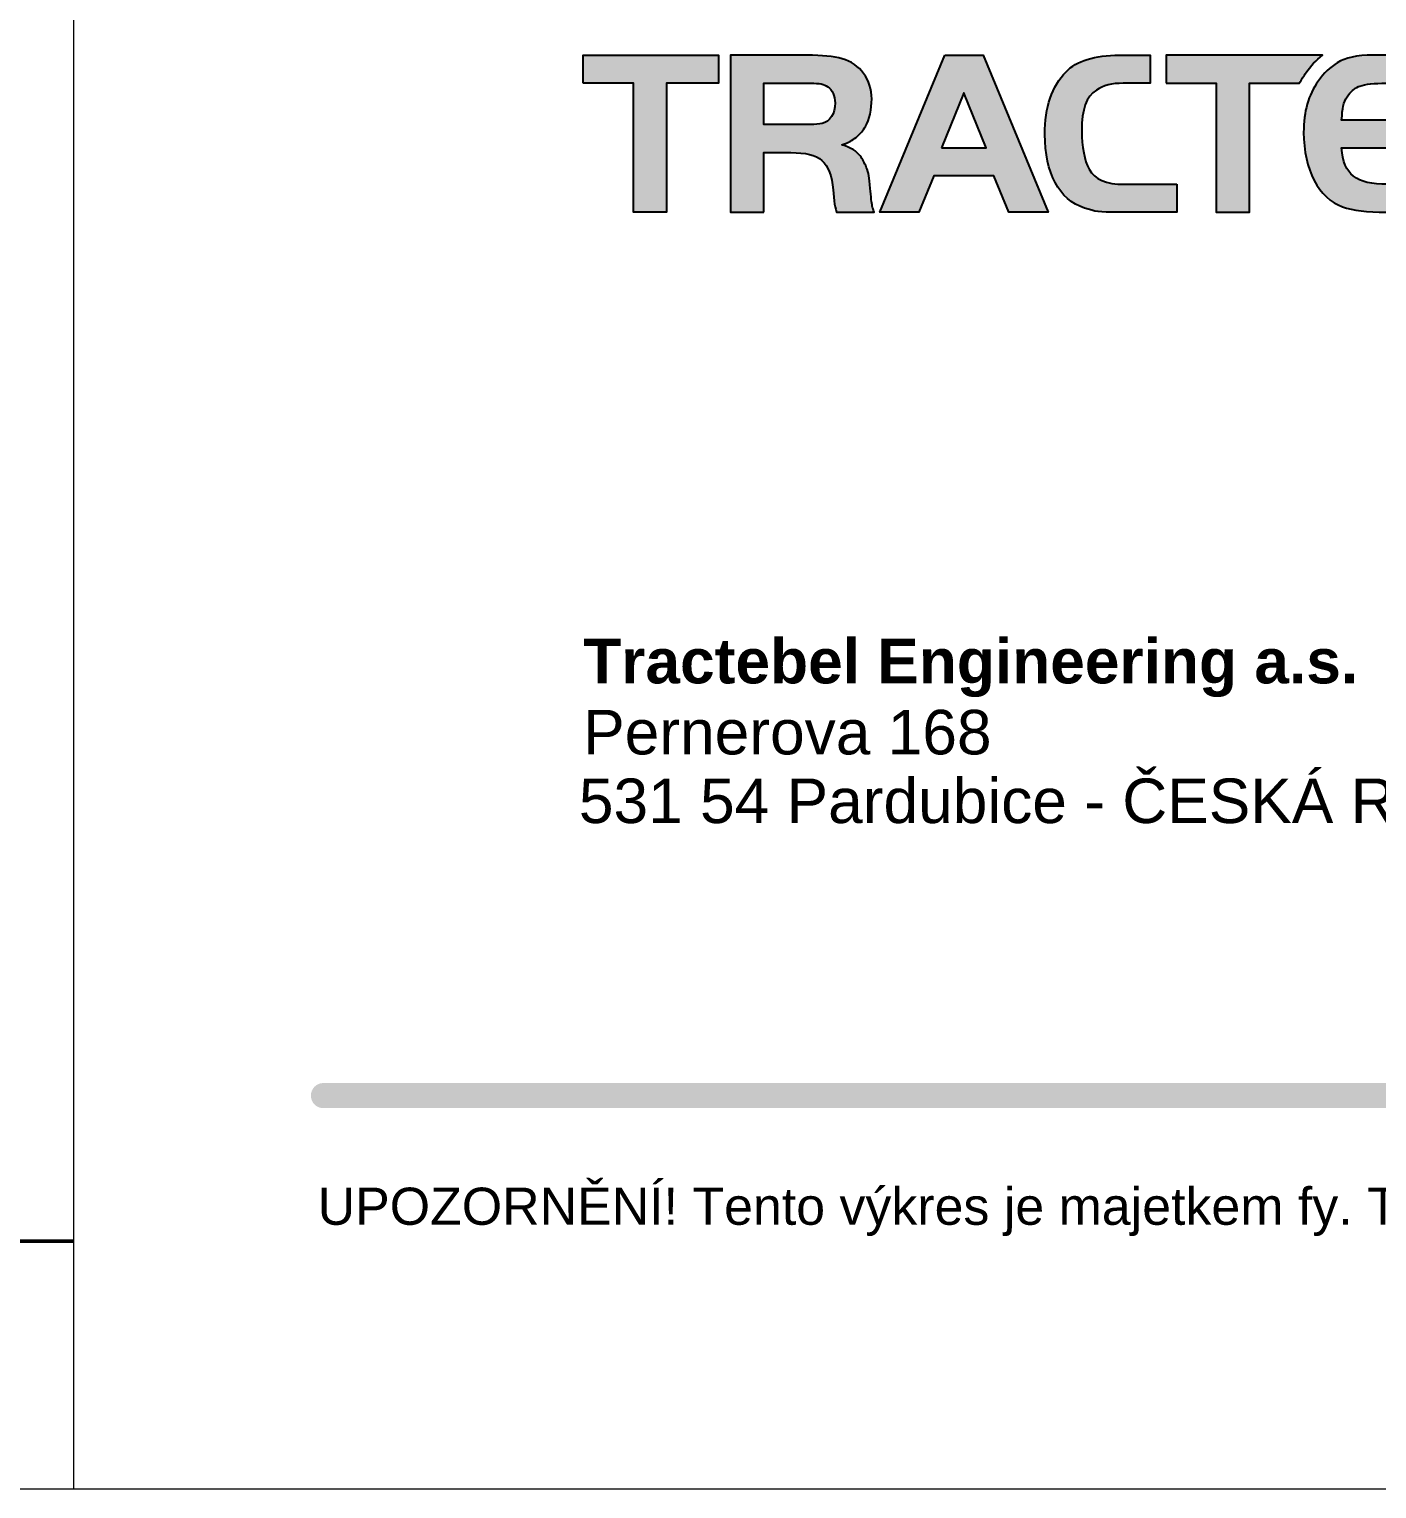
# Paper-space layout 'A0' of a CAD drawing. Header units: millimetres. Extents: x -1102 to 86, y 80 to 920.
# Drawn here: x -126.1 to -71.7, y 79.6 to 138.5 of the extents above; entities that cross this region are included whole.
import ezdxf
from ezdxf.enums import TextEntityAlignment as Align

# ---------------------------------------------------------------- set-up
doc = ezdxf.new("R2010")
doc.units = ezdxf.units.MM
doc.header["$LTSCALE"] = 0.5
doc.layers.add('Border', color=7, linetype='Continuous', lineweight=0)
doc.layers.add('Border_TextCZ', color=7, linetype='Continuous', lineweight=0)
for name, color, linetype in [('Border_TextCZAtr', 7, 'Continuous'), ('BorderBW', 7, 'Continuous'), ('BorderColor', 7, 'Continuous')]:
    doc.layers.add(name, color=color, linetype=linetype)
doc.styles.add('Arial Unicode', font='ARIALUNI.TTF', dxfattribs={"width": 1.428571, "height": 0.007})
doc.styles.add('Arial_1.5', font='arial.ttf', dxfattribs={"height": 1.5})
doc.styles.add('Arial_4.0', font='arial.ttf', dxfattribs={"width": 0.9, "height": 4})
doc.styles.add('Arial_6.5', font='arial.ttf', dxfattribs={"width": 0.8, "height": 6.5})
doc.styles.get("Standard").update_dxf_attribs({"font": 'arial.ttf'})
doc.styles.add('Style-@Arial Unicode MS', font='ARIALUNI.TTF')

# ---------------------------------------------------------------- blocks, each defined once
blk = doc.blocks.new('LogoTE')
at = {"layer": 'BorderColor', "true_color": 0x1c2691, "extrusion": (0, 0, -1)}
blk.add_hatch(color=164, dxfattribs=at).paths.add_polyline_path([(29.883, 1.088), (29.883, 6.299), (27.781, 6.299), (27.781, 7.43), (33.25, 7.43), (33.25, 6.299), (31.224, 6.299), (31.224, 1.088)])
h = blk.add_hatch(color=164, dxfattribs=at)
edge = h.paths.add_edge_path()
edge.add_spline(control_points=[(24.202, 7.43), (23.603, 7.43), (23.156, 7.383), (22.786, 7.288), (22.071, 7.089), (21.597, 6.442), (21.597, 5.662), (21.597, 5.261), (21.693, 4.814), (21.853, 4.55), (21.939, 4.387), (22.063, 4.235), (22.226, 4.111), (22.405, 3.969), (22.51, 3.911), (22.805, 3.816)], knot_values=[0, 0, 0, 0, 0.2, 0.2, 0.2, 0.4, 0.4, 0.4, 0.6, 0.6, 0.6, 0.8, 0.8, 0.8, 1, 1, 1, 1], degree=3, periodic=0)
edge.add_spline(control_points=[(22.805, 3.816), (22.405, 3.674), (22.244, 3.579), (22.063, 3.361), (21.967, 3.227), (21.883, 3.075), (21.815, 2.914), (21.711, 2.657), (21.693, 2.524), (21.654, 2.048), (21.644, 1.895), (21.626, 1.745), (21.616, 1.6), (21.588, 1.363), (21.568, 1.296), (21.502, 1.088)], knot_values=[0, 0, 0, 0, 0.2, 0.2, 0.2, 0.4, 0.4, 0.4, 0.6, 0.6, 0.6, 0.8, 0.8, 0.8, 1, 1, 1, 1], degree=3, periodic=0)
edge.add_line((21.502, 1.088), (23.014, 1.088))
edge.add_spline(control_points=[(23.014, 1.088), (23.071, 1.269), (23.09, 1.334), (23.11, 1.544)], knot_values=[0, 0, 0, 0, 1, 1, 1, 1], degree=3, periodic=0)
edge.add_line((23.11, 1.544), (23.156, 1.99))
edge.add_spline(control_points=[(23.156, 1.99), (23.271, 3.14), (23.671, 3.494), (24.868, 3.494)], knot_values=[0, 0, 0, 0, 1, 1, 1, 1], degree=3, periodic=0)
edge.add_line((24.868, 3.494), (25.953, 3.494))
edge.add_line((25.953, 3.494), (25.953, 1.088))
edge.add_line((25.953, 1.088), (27.302, 1.088))
edge.add_line((27.302, 1.088), (27.302, 7.43))
edge.add_line((27.302, 7.43), (24.202, 7.43))
edge = h.paths.add_edge_path(flags=16)
edge.add_spline(control_points=[(24.059, 4.625), (23.888, 4.625), (23.718, 4.644), (23.603, 4.672), (23.28, 4.749), (23.08, 5.053), (23.08, 5.499), (23.08, 5.794), (23.184, 6.022), (23.375, 6.156), (23.527, 6.26), (23.7, 6.299), (24.059, 6.299)], knot_values=[0, 0, 0, 0, 0.25, 0.25, 0.25, 0.5, 0.5, 0.5, 0.75, 0.75, 0.75, 1, 1, 1, 1], degree=3, periodic=0)
edge.add_line((24.059, 6.299), (25.953, 6.299))
edge.add_line((25.953, 6.299), (25.953, 4.625))
edge.add_line((25.953, 4.625), (24.059, 4.625))
h = blk.add_hatch(color=164, dxfattribs=at)
h.paths.add_polyline_path([(14.469, 1.088), (17.095, 7.43), (18.643, 7.43), (21.27, 1.088), (19.691, 1.088), (19.083, 2.561), (16.666, 2.561), (16.058, 1.088)])
h.paths.add_polyline_path([(16.97, 3.683), (17.873, 5.908), (18.777, 3.683)], flags=16)
at = {"layer": 'BorderColor', "true_color": 0x1c2691}
h = blk.add_hatch(color=164, dxfattribs=at)
edge = h.paths.add_edge_path()
edge.add_line((-9.27, 2.217), (-11.39, 2.217))
edge.add_spline(control_points=[(-11.39, 2.217), (-12.132, 2.217), (-12.599, 2.408), (-12.818, 2.826), (-13.009, 3.179), (-13.114, 3.738), (-13.114, 4.367), (-13.114, 5.261), (-12.941, 5.746), (-12.523, 6.022), (-12.237, 6.212), (-11.914, 6.296), (-11.438, 6.296)], knot_values=[0, 0, 0, 0, 0.25, 0.25, 0.25, 0.5, 0.5, 0.5, 0.75, 0.75, 0.75, 1, 1, 1, 1], degree=3, periodic=0)
edge.add_line((-11.438, 6.296), (-10.348, 6.296))
edge.add_line((-10.348, 6.296), (-10.348, 7.429))
edge.add_line((-10.348, 7.429), (-11.592, 7.429))
edge.add_spline(control_points=[(-11.592, 7.429), (-12.599, 7.429), (-13.333, 7.2), (-13.75, 6.764), (-14.321, 6.173), (-14.605, 5.336), (-14.605, 4.233), (-14.605, 2.664), (-14.036, 1.598), (-13.009, 1.257), (-12.553, 1.105), (-12.428, 1.085), (-11.659, 1.085)], knot_values=[0, 0, 0, 0, 0.25, 0.25, 0.25, 0.5, 0.5, 0.5, 0.75, 0.75, 0.75, 1, 1, 1, 1], degree=3, periodic=0)
edge.add_line((-11.659, 1.085), (-9.27, 1.085))
edge.add_line((-9.27, 1.085), (-9.27, 2.217))
at = {"layer": 'BorderColor', "true_color": 0x1c2691, "extrusion": (0, 0, -1)}
h = blk.add_hatch(color=164, dxfattribs=at)
edge = h.paths.add_edge_path()
edge.add_line((9.711, 6.299), (9.711, 7.43))
edge.add_line((9.711, 7.43), (3.396, 7.43))
edge.add_spline(control_points=[(3.396, 7.43), (3.651, 7.23), (3.875, 6.992), (4.052, 6.733), (4.156, 6.59), (4.243, 6.448), (4.32, 6.299)], knot_values=[0, 0, 0, 0, 0.5, 0.5, 0.5, 1, 1, 1, 1], degree=3, periodic=0)
edge.add_line((4.32, 6.299), (6.345, 6.299))
edge.add_line((6.345, 6.299), (6.345, 1.088))
edge.add_line((6.345, 1.088), (7.688, 1.088))
edge.add_line((7.688, 1.088), (7.688, 6.299))
edge.add_line((7.688, 6.299), (9.711, 6.299))
h = blk.add_hatch(color=164, dxfattribs=at)
edge = h.paths.add_edge_path()
edge.add_line((-0.944, 6.299), (0.818, 6.299))
edge.add_spline(control_points=[(0.818, 6.299), (1.302, 6.299), (1.663, 6.26), (1.882, 6.184), (2.054, 6.126), (2.214, 6.004), (2.337, 5.833), (2.519, 5.603), (2.576, 5.405), (2.605, 4.977)], knot_values=[0, 0, 0, 0, 0.333333, 0.333333, 0.333333, 0.666667, 0.666667, 0.666667, 1, 1, 1, 1], degree=3, periodic=0)
edge.add_line((2.605, 4.977), (2.624, 4.805))
edge.add_line((2.624, 4.805), (-0.944, 4.805))
edge.add_line((-0.944, 4.805), (-0.944, 3.683))
edge.add_line((-0.944, 3.683), (2.624, 3.683))
edge.add_spline(control_points=[(2.624, 3.683), (2.529, 2.59), (2.054, 2.219), (0.759, 2.219)], knot_values=[0, 0, 0, 0, 1, 1, 1, 1], degree=3, periodic=0)
edge.add_line((0.759, 2.219), (-0.944, 2.219))
edge.add_line((-0.944, 2.219), (-0.944, 1.088))
edge.add_line((-0.944, 1.088), (0.818, 1.088))
edge.add_spline(control_points=[(0.818, 1.088), (1.607, 1.088), (2.159, 1.155), (2.586, 1.306), (3.546, 1.647), (4.154, 2.81), (4.154, 4.312), (4.154, 5.167), (3.974, 5.804), (3.555, 6.393), (3.346, 6.698), (3.081, 6.946), (2.795, 7.126), (2.453, 7.335), (2.033, 7.43), (1.339, 7.43)], knot_values=[0, 0, 0, 0, 0.2, 0.2, 0.2, 0.4, 0.4, 0.4, 0.6, 0.6, 0.6, 0.8, 0.8, 0.8, 1, 1, 1, 1], degree=3, periodic=0)
edge.add_line((1.339, 7.43), (-0.944, 7.43))
edge.add_line((-0.944, 7.43), (-0.944, 6.299))
at = {"layer": 'BorderColor', "color": 164, "true_color": 0x1c2691, "flags": 128}
for points in [[(-33.25, 6.299), (-33.25, 7.43), (-27.781, 7.43), (-27.781, 6.299), (-29.883, 6.299), (-29.883, 1.088), (-31.224, 1.088), (-31.224, 6.299), (-33.25, 6.299)], [(-18.643, 7.43), (-17.095, 7.43), (-14.469, 1.088), (-16.058, 1.088), (-16.666, 2.561), (-19.083, 2.561), (-19.691, 1.088), (-21.27, 1.088), (-18.643, 7.43)], [(-18.777, 3.683), (-16.97, 3.683), (-17.873, 5.908), (-18.777, 3.683)]]:
    blk.add_lwpolyline(points, dxfattribs=at)
at = {"layer": 'BorderColor', "color": 164, "true_color": 0x1c2691}
for points, knots in [([(-25.953, 1.088), (-25.953, 1.088), (-27.302, 1.088), (-27.302, 1.088), (-27.302, 1.088), (-27.302, 7.43), (-27.302, 7.43), (-27.302, 7.43), (-24.202, 7.43), (-24.202, 7.43), (-23.603, 7.43), (-23.156, 7.383), (-22.786, 7.288), (-22.071, 7.089), (-21.597, 6.442), (-21.597, 5.662), (-21.597, 5.261), (-21.693, 4.814), (-21.853, 4.55), (-21.939, 4.387), (-22.063, 4.235), (-22.226, 4.111), (-22.405, 3.969), (-22.51, 3.911), (-22.805, 3.816), (-22.405, 3.674), (-22.244, 3.579), (-22.063, 3.361), (-21.967, 3.227), (-21.883, 3.075), (-21.815, 2.914), (-21.711, 2.657), (-21.693, 2.524), (-21.654, 2.048), (-21.644, 1.895), (-21.626, 1.745), (-21.616, 1.6), (-21.588, 1.363), (-21.568, 1.296), (-21.502, 1.088), (-21.502, 1.088), (-23.014, 1.088), (-23.014, 1.088), (-23.071, 1.269), (-23.09, 1.334), (-23.11, 1.544), (-23.11, 1.544), (-23.156, 1.99), (-23.156, 1.99), (-23.271, 3.14), (-23.671, 3.494), (-24.868, 3.494), (-24.868, 3.494), (-25.953, 3.494), (-25.953, 3.494), (-25.953, 3.494), (-25.953, 1.088), (-25.953, 1.088)], [0, 0, 0, 0, 1, 1, 1, 2, 2, 2, 3, 3, 3, 4, 4, 4, 5, 5, 5, 6, 6, 6, 7, 7, 7, 8, 8, 8, 9, 9, 9, 10, 10, 10, 11, 11, 11, 12, 12, 12, 13, 13, 13, 14, 14, 14, 15, 15, 15, 16, 16, 16, 17, 17, 17, 18, 18, 18, 19, 19, 19, 19]), ([(-9.27, 2.217), (-9.27, 2.217), (-11.39, 2.217), (-11.39, 2.217), (-12.132, 2.217), (-12.599, 2.408), (-12.818, 2.826), (-13.009, 3.179), (-13.114, 3.738), (-13.114, 4.367), (-13.114, 5.261), (-12.941, 5.746), (-12.523, 6.022), (-12.237, 6.212), (-11.914, 6.296), (-11.438, 6.296), (-11.438, 6.296), (-10.348, 6.296), (-10.348, 6.296), (-10.348, 6.296), (-10.348, 7.429), (-10.348, 7.429), (-10.348, 7.429), (-11.592, 7.429), (-11.592, 7.429), (-12.599, 7.429), (-13.333, 7.2), (-13.75, 6.764), (-14.321, 6.173), (-14.605, 5.336), (-14.605, 4.233), (-14.605, 2.664), (-14.036, 1.598), (-13.009, 1.257), (-12.553, 1.105), (-12.428, 1.085), (-11.659, 1.085), (-11.659, 1.085), (-9.27, 1.085), (-9.27, 1.085), (-9.27, 1.085), (-9.27, 2.217), (-9.27, 2.217)], [0, 0, 0, 0, 1, 1, 1, 2, 2, 2, 3, 3, 3, 4, 4, 4, 5, 5, 5, 6, 6, 6, 7, 7, 7, 8, 8, 8, 9, 9, 9, 10, 10, 10, 11, 11, 11, 12, 12, 12, 13, 13, 13, 14, 14, 14, 14]), ([(-9.711, 6.299), (-9.711, 6.299), (-9.711, 7.43), (-9.711, 7.43), (-9.711, 7.43), (-3.396, 7.43), (-3.396, 7.43), (-3.651, 7.23), (-3.875, 6.992), (-4.052, 6.733), (-4.156, 6.59), (-4.243, 6.448), (-4.32, 6.299), (-4.32, 6.299), (-6.345, 6.299), (-6.345, 6.299), (-6.345, 6.299), (-6.345, 1.088), (-6.345, 1.088), (-6.345, 1.088), (-7.688, 1.088), (-7.688, 1.088), (-7.688, 1.088), (-7.688, 6.299), (-7.688, 6.299), (-7.688, 6.299), (-9.711, 6.299), (-9.711, 6.299)], [0, 0, 0, 0, 1, 1, 1, 2, 2, 2, 3, 3, 3, 4, 4, 4, 5, 5, 5, 6, 6, 6, 7, 7, 7, 8, 8, 8, 9, 9, 9, 9]), ([(0.944, 6.299), (0.944, 6.299), (-0.818, 6.299), (-0.818, 6.299), (-1.302, 6.299), (-1.663, 6.26), (-1.882, 6.184), (-2.054, 6.126), (-2.214, 6.004), (-2.337, 5.833), (-2.519, 5.603), (-2.576, 5.405), (-2.605, 4.977), (-2.605, 4.977), (-2.624, 4.805), (-2.624, 4.805), (-2.624, 4.805), (0.944, 4.805), (0.944, 4.805), (0.944, 4.805), (0.944, 3.683), (0.944, 3.683), (0.944, 3.683), (-2.624, 3.683), (-2.624, 3.683), (-2.529, 2.59), (-2.054, 2.219), (-0.759, 2.219), (-0.759, 2.219), (0.944, 2.219), (0.944, 2.219), (0.944, 2.219), (0.944, 1.088), (0.944, 1.088), (0.944, 1.088), (-0.818, 1.088), (-0.818, 1.088), (-1.607, 1.088), (-2.159, 1.155), (-2.586, 1.306), (-3.546, 1.647), (-4.154, 2.81), (-4.154, 4.312), (-4.154, 5.167), (-3.974, 5.804), (-3.555, 6.393), (-3.346, 6.698), (-3.081, 6.946), (-2.795, 7.126), (-2.453, 7.335), (-2.033, 7.43), (-1.339, 7.43), (-1.339, 7.43), (0.944, 7.43), (0.944, 7.43), (0.944, 7.43), (0.944, 6.299), (0.944, 6.299)], [0, 0, 0, 0, 1, 1, 1, 2, 2, 2, 3, 3, 3, 4, 4, 4, 5, 5, 5, 6, 6, 6, 7, 7, 7, 8, 8, 8, 9, 9, 9, 10, 10, 10, 11, 11, 11, 12, 12, 12, 13, 13, 13, 14, 14, 14, 15, 15, 15, 16, 16, 16, 17, 17, 17, 18, 18, 18, 19, 19, 19, 19]), ([(-24.059, 4.625), (-23.888, 4.625), (-23.718, 4.644), (-23.603, 4.672), (-23.28, 4.749), (-23.08, 5.053), (-23.08, 5.499), (-23.08, 5.794), (-23.184, 6.022), (-23.375, 6.156), (-23.527, 6.26), (-23.7, 6.299), (-24.059, 6.299), (-24.059, 6.299), (-25.953, 6.299), (-25.953, 6.299), (-25.953, 6.299), (-25.953, 4.625), (-25.953, 4.625), (-25.953, 4.625), (-24.059, 4.625), (-24.059, 4.625)], [0, 0, 0, 0, 1, 1, 1, 2, 2, 2, 3, 3, 3, 4, 4, 4, 5, 5, 5, 6, 6, 6, 7, 7, 7, 7])]:
    blk.add_open_spline(points, degree=3, knots=knots, dxfattribs=at)
blk = doc.blocks.new('LogoTEbw')
at = {"layer": 'BorderBW', "extrusion": (0, 0, -1)}
blk.add_hatch(color=256, dxfattribs=at).paths.add_polyline_path([(29.883, 1.088), (29.883, 6.299), (27.781, 6.299), (27.781, 7.43), (33.25, 7.43), (33.25, 6.299), (31.224, 6.299), (31.224, 1.088)])
h = blk.add_hatch(color=256, dxfattribs=at)
edge = h.paths.add_edge_path()
edge.add_spline(control_points=[(24.202, 7.43), (23.603, 7.43), (23.156, 7.383), (22.786, 7.288), (22.071, 7.089), (21.597, 6.442), (21.597, 5.662), (21.597, 5.261), (21.693, 4.814), (21.853, 4.55), (21.939, 4.387), (22.063, 4.235), (22.226, 4.111), (22.405, 3.969), (22.51, 3.911), (22.805, 3.816)], knot_values=[0, 0, 0, 0, 0.2, 0.2, 0.2, 0.4, 0.4, 0.4, 0.6, 0.6, 0.6, 0.8, 0.8, 0.8, 1, 1, 1, 1], degree=3, periodic=0)
edge.add_spline(control_points=[(22.805, 3.816), (22.405, 3.674), (22.244, 3.579), (22.063, 3.361), (21.967, 3.227), (21.883, 3.075), (21.815, 2.914), (21.711, 2.657), (21.693, 2.524), (21.654, 2.048), (21.644, 1.895), (21.626, 1.745), (21.616, 1.6), (21.588, 1.363), (21.568, 1.296), (21.502, 1.088)], knot_values=[0, 0, 0, 0, 0.2, 0.2, 0.2, 0.4, 0.4, 0.4, 0.6, 0.6, 0.6, 0.8, 0.8, 0.8, 1, 1, 1, 1], degree=3, periodic=0)
edge.add_line((21.502, 1.088), (23.014, 1.088))
edge.add_spline(control_points=[(23.014, 1.088), (23.071, 1.269), (23.09, 1.334), (23.11, 1.544)], knot_values=[0, 0, 0, 0, 1, 1, 1, 1], degree=3, periodic=0)
edge.add_line((23.11, 1.544), (23.156, 1.99))
edge.add_spline(control_points=[(23.156, 1.99), (23.271, 3.14), (23.671, 3.494), (24.868, 3.494)], knot_values=[0, 0, 0, 0, 1, 1, 1, 1], degree=3, periodic=0)
edge.add_line((24.868, 3.494), (25.953, 3.494))
edge.add_line((25.953, 3.494), (25.953, 1.088))
edge.add_line((25.953, 1.088), (27.302, 1.088))
edge.add_line((27.302, 1.088), (27.302, 7.43))
edge.add_line((27.302, 7.43), (24.202, 7.43))
edge = h.paths.add_edge_path(flags=16)
edge.add_spline(control_points=[(24.059, 4.625), (23.888, 4.625), (23.718, 4.644), (23.603, 4.672), (23.28, 4.749), (23.08, 5.053), (23.08, 5.499), (23.08, 5.794), (23.184, 6.022), (23.375, 6.156), (23.527, 6.26), (23.7, 6.299), (24.059, 6.299)], knot_values=[0, 0, 0, 0, 0.25, 0.25, 0.25, 0.5, 0.5, 0.5, 0.75, 0.75, 0.75, 1, 1, 1, 1], degree=3, periodic=0)
edge.add_line((24.059, 6.299), (25.953, 6.299))
edge.add_line((25.953, 6.299), (25.953, 4.625))
edge.add_line((25.953, 4.625), (24.059, 4.625))
h = blk.add_hatch(color=256, dxfattribs=at)
h.paths.add_polyline_path([(14.469, 1.088), (17.095, 7.43), (18.643, 7.43), (21.27, 1.088), (19.691, 1.088), (19.083, 2.561), (16.666, 2.561), (16.058, 1.088)])
h.paths.add_polyline_path([(16.97, 3.683), (17.873, 5.908), (18.777, 3.683)], flags=16)
at = {"layer": 'BorderBW'}
h = blk.add_hatch(color=256, dxfattribs=at)
edge = h.paths.add_edge_path()
edge.add_line((-9.27, 2.217), (-11.39, 2.217))
edge.add_spline(control_points=[(-11.39, 2.217), (-12.132, 2.217), (-12.599, 2.408), (-12.818, 2.826), (-13.009, 3.179), (-13.114, 3.738), (-13.114, 4.367), (-13.114, 5.261), (-12.941, 5.746), (-12.523, 6.022), (-12.237, 6.212), (-11.914, 6.296), (-11.438, 6.296)], knot_values=[0, 0, 0, 0, 0.25, 0.25, 0.25, 0.5, 0.5, 0.5, 0.75, 0.75, 0.75, 1, 1, 1, 1], degree=3, periodic=0)
edge.add_line((-11.438, 6.296), (-10.348, 6.296))
edge.add_line((-10.348, 6.296), (-10.348, 7.429))
edge.add_line((-10.348, 7.429), (-11.592, 7.429))
edge.add_spline(control_points=[(-11.592, 7.429), (-12.599, 7.429), (-13.333, 7.2), (-13.75, 6.764), (-14.321, 6.173), (-14.605, 5.336), (-14.605, 4.233), (-14.605, 2.664), (-14.036, 1.598), (-13.009, 1.257), (-12.553, 1.105), (-12.428, 1.085), (-11.659, 1.085)], knot_values=[0, 0, 0, 0, 0.25, 0.25, 0.25, 0.5, 0.5, 0.5, 0.75, 0.75, 0.75, 1, 1, 1, 1], degree=3, periodic=0)
edge.add_line((-11.659, 1.085), (-9.27, 1.085))
edge.add_line((-9.27, 1.085), (-9.27, 2.217))
at = {"layer": 'BorderBW', "extrusion": (0, 0, -1)}
h = blk.add_hatch(color=256, dxfattribs=at)
edge = h.paths.add_edge_path()
edge.add_line((9.711, 6.299), (9.711, 7.43))
edge.add_line((9.711, 7.43), (3.396, 7.43))
edge.add_spline(control_points=[(3.396, 7.43), (3.651, 7.23), (3.875, 6.992), (4.052, 6.733), (4.156, 6.59), (4.243, 6.448), (4.32, 6.299)], knot_values=[0, 0, 0, 0, 0.5, 0.5, 0.5, 1, 1, 1, 1], degree=3, periodic=0)
edge.add_line((4.32, 6.299), (6.345, 6.299))
edge.add_line((6.345, 6.299), (6.345, 1.088))
edge.add_line((6.345, 1.088), (7.688, 1.088))
edge.add_line((7.688, 1.088), (7.688, 6.299))
edge.add_line((7.688, 6.299), (9.711, 6.299))
h = blk.add_hatch(color=256, dxfattribs=at)
edge = h.paths.add_edge_path()
edge.add_line((-0.944, 6.299), (0.818, 6.299))
edge.add_spline(control_points=[(0.818, 6.299), (1.302, 6.299), (1.663, 6.26), (1.882, 6.184), (2.054, 6.126), (2.214, 6.004), (2.337, 5.833), (2.519, 5.603), (2.576, 5.405), (2.605, 4.977)], knot_values=[0, 0, 0, 0, 0.333333, 0.333333, 0.333333, 0.666667, 0.666667, 0.666667, 1, 1, 1, 1], degree=3, periodic=0)
edge.add_line((2.605, 4.977), (2.624, 4.805))
edge.add_line((2.624, 4.805), (-0.944, 4.805))
edge.add_line((-0.944, 4.805), (-0.944, 3.683))
edge.add_line((-0.944, 3.683), (2.624, 3.683))
edge.add_spline(control_points=[(2.624, 3.683), (2.529, 2.59), (2.054, 2.219), (0.759, 2.219)], knot_values=[0, 0, 0, 0, 1, 1, 1, 1], degree=3, periodic=0)
edge.add_line((0.759, 2.219), (-0.944, 2.219))
edge.add_line((-0.944, 2.219), (-0.944, 1.088))
edge.add_line((-0.944, 1.088), (0.818, 1.088))
edge.add_spline(control_points=[(0.818, 1.088), (1.607, 1.088), (2.159, 1.155), (2.586, 1.306), (3.546, 1.647), (4.154, 2.81), (4.154, 4.312), (4.154, 5.167), (3.974, 5.804), (3.555, 6.393), (3.346, 6.698), (3.081, 6.946), (2.795, 7.126), (2.453, 7.335), (2.033, 7.43), (1.339, 7.43)], knot_values=[0, 0, 0, 0, 0.2, 0.2, 0.2, 0.4, 0.4, 0.4, 0.6, 0.6, 0.6, 0.8, 0.8, 0.8, 1, 1, 1, 1], degree=3, periodic=0)
edge.add_line((1.339, 7.43), (-0.944, 7.43))
edge.add_line((-0.944, 7.43), (-0.944, 6.299))
at = {"layer": 'BorderBW', "flags": 128}
for points in [[(-33.25, 6.299), (-33.25, 7.43), (-27.781, 7.43), (-27.781, 6.299), (-29.883, 6.299), (-29.883, 1.088), (-31.224, 1.088), (-31.224, 6.299), (-33.25, 6.299)], [(-18.643, 7.43), (-17.095, 7.43), (-14.469, 1.088), (-16.058, 1.088), (-16.666, 2.561), (-19.083, 2.561), (-19.691, 1.088), (-21.27, 1.088), (-18.643, 7.43)], [(-18.777, 3.683), (-16.97, 3.683), (-17.873, 5.908), (-18.777, 3.683)]]:
    blk.add_lwpolyline(points, dxfattribs=at)
at = {"layer": 'BorderBW'}
for points, knots in [([(-25.953, 1.088), (-25.953, 1.088), (-27.302, 1.088), (-27.302, 1.088), (-27.302, 1.088), (-27.302, 7.43), (-27.302, 7.43), (-27.302, 7.43), (-24.202, 7.43), (-24.202, 7.43), (-23.603, 7.43), (-23.156, 7.383), (-22.786, 7.288), (-22.071, 7.089), (-21.597, 6.442), (-21.597, 5.662), (-21.597, 5.261), (-21.693, 4.814), (-21.853, 4.55), (-21.939, 4.387), (-22.063, 4.235), (-22.226, 4.111), (-22.405, 3.969), (-22.51, 3.911), (-22.805, 3.816), (-22.405, 3.674), (-22.244, 3.579), (-22.063, 3.361), (-21.967, 3.227), (-21.883, 3.075), (-21.815, 2.914), (-21.711, 2.657), (-21.693, 2.524), (-21.654, 2.048), (-21.644, 1.895), (-21.626, 1.745), (-21.616, 1.6), (-21.588, 1.363), (-21.568, 1.296), (-21.502, 1.088), (-21.502, 1.088), (-23.014, 1.088), (-23.014, 1.088), (-23.071, 1.269), (-23.09, 1.334), (-23.11, 1.544), (-23.11, 1.544), (-23.156, 1.99), (-23.156, 1.99), (-23.271, 3.14), (-23.671, 3.494), (-24.868, 3.494), (-24.868, 3.494), (-25.953, 3.494), (-25.953, 3.494), (-25.953, 3.494), (-25.953, 1.088), (-25.953, 1.088)], [0, 0, 0, 0, 1, 1, 1, 2, 2, 2, 3, 3, 3, 4, 4, 4, 5, 5, 5, 6, 6, 6, 7, 7, 7, 8, 8, 8, 9, 9, 9, 10, 10, 10, 11, 11, 11, 12, 12, 12, 13, 13, 13, 14, 14, 14, 15, 15, 15, 16, 16, 16, 17, 17, 17, 18, 18, 18, 19, 19, 19, 19]), ([(-9.27, 2.217), (-9.27, 2.217), (-11.39, 2.217), (-11.39, 2.217), (-12.132, 2.217), (-12.599, 2.408), (-12.818, 2.826), (-13.009, 3.179), (-13.114, 3.738), (-13.114, 4.367), (-13.114, 5.261), (-12.941, 5.746), (-12.523, 6.022), (-12.237, 6.212), (-11.914, 6.296), (-11.438, 6.296), (-11.438, 6.296), (-10.348, 6.296), (-10.348, 6.296), (-10.348, 6.296), (-10.348, 7.429), (-10.348, 7.429), (-10.348, 7.429), (-11.592, 7.429), (-11.592, 7.429), (-12.599, 7.429), (-13.333, 7.2), (-13.75, 6.764), (-14.321, 6.173), (-14.605, 5.336), (-14.605, 4.233), (-14.605, 2.664), (-14.036, 1.598), (-13.009, 1.257), (-12.553, 1.105), (-12.428, 1.085), (-11.659, 1.085), (-11.659, 1.085), (-9.27, 1.085), (-9.27, 1.085), (-9.27, 1.085), (-9.27, 2.217), (-9.27, 2.217)], [0, 0, 0, 0, 1, 1, 1, 2, 2, 2, 3, 3, 3, 4, 4, 4, 5, 5, 5, 6, 6, 6, 7, 7, 7, 8, 8, 8, 9, 9, 9, 10, 10, 10, 11, 11, 11, 12, 12, 12, 13, 13, 13, 14, 14, 14, 14]), ([(-9.711, 6.299), (-9.711, 6.299), (-9.711, 7.43), (-9.711, 7.43), (-9.711, 7.43), (-3.396, 7.43), (-3.396, 7.43), (-3.651, 7.23), (-3.875, 6.992), (-4.052, 6.733), (-4.156, 6.59), (-4.243, 6.448), (-4.32, 6.299), (-4.32, 6.299), (-6.345, 6.299), (-6.345, 6.299), (-6.345, 6.299), (-6.345, 1.088), (-6.345, 1.088), (-6.345, 1.088), (-7.688, 1.088), (-7.688, 1.088), (-7.688, 1.088), (-7.688, 6.299), (-7.688, 6.299), (-7.688, 6.299), (-9.711, 6.299), (-9.711, 6.299)], [0, 0, 0, 0, 1, 1, 1, 2, 2, 2, 3, 3, 3, 4, 4, 4, 5, 5, 5, 6, 6, 6, 7, 7, 7, 8, 8, 8, 9, 9, 9, 9]), ([(0.944, 6.299), (0.944, 6.299), (-0.818, 6.299), (-0.818, 6.299), (-1.302, 6.299), (-1.663, 6.26), (-1.882, 6.184), (-2.054, 6.126), (-2.214, 6.004), (-2.337, 5.833), (-2.519, 5.603), (-2.576, 5.405), (-2.605, 4.977), (-2.605, 4.977), (-2.624, 4.805), (-2.624, 4.805), (-2.624, 4.805), (0.944, 4.805), (0.944, 4.805), (0.944, 4.805), (0.944, 3.683), (0.944, 3.683), (0.944, 3.683), (-2.624, 3.683), (-2.624, 3.683), (-2.529, 2.59), (-2.054, 2.219), (-0.759, 2.219), (-0.759, 2.219), (0.944, 2.219), (0.944, 2.219), (0.944, 2.219), (0.944, 1.088), (0.944, 1.088), (0.944, 1.088), (-0.818, 1.088), (-0.818, 1.088), (-1.607, 1.088), (-2.159, 1.155), (-2.586, 1.306), (-3.546, 1.647), (-4.154, 2.81), (-4.154, 4.312), (-4.154, 5.167), (-3.974, 5.804), (-3.555, 6.393), (-3.346, 6.698), (-3.081, 6.946), (-2.795, 7.126), (-2.453, 7.335), (-2.033, 7.43), (-1.339, 7.43), (-1.339, 7.43), (0.944, 7.43), (0.944, 7.43), (0.944, 7.43), (0.944, 6.299), (0.944, 6.299)], [0, 0, 0, 0, 1, 1, 1, 2, 2, 2, 3, 3, 3, 4, 4, 4, 5, 5, 5, 6, 6, 6, 7, 7, 7, 8, 8, 8, 9, 9, 9, 10, 10, 10, 11, 11, 11, 12, 12, 12, 13, 13, 13, 14, 14, 14, 15, 15, 15, 16, 16, 16, 17, 17, 17, 18, 18, 18, 19, 19, 19, 19]), ([(-24.059, 4.625), (-23.888, 4.625), (-23.718, 4.644), (-23.603, 4.672), (-23.28, 4.749), (-23.08, 5.053), (-23.08, 5.499), (-23.08, 5.794), (-23.184, 6.022), (-23.375, 6.156), (-23.527, 6.26), (-23.7, 6.299), (-24.059, 6.299), (-24.059, 6.299), (-25.953, 6.299), (-25.953, 6.299), (-25.953, 6.299), (-25.953, 4.625), (-25.953, 4.625), (-25.953, 4.625), (-24.059, 4.625), (-24.059, 4.625)], [0, 0, 0, 0, 1, 1, 1, 2, 2, 2, 3, 3, 3, 4, 4, 4, 5, 5, 5, 6, 6, 6, 7, 7, 7, 7])]:
    blk.add_open_spline(points, degree=3, knots=knots, dxfattribs=at)
blk = doc.blocks.new('FluxBW')
at = {"layer": 'BorderBW', "linetype": 'Continuous', "lineweight": 0}
h = blk.add_hatch(color=7, dxfattribs=at)
h.dxf.hatch_style = 1
h.paths.add_polyline_path([(-0.54, 0.483), (-190.246, 0.483, 1), (-190.157, -0.517), (-0.451, -0.517, 1)])
blk = doc.blocks.new('Flux')
at = {"layer": 'BorderColor', "linetype": 'Continuous', "lineweight": 0, "true_color": 0x00aaff}
h = blk.add_hatch(color=140, dxfattribs=at)
h.dxf.hatch_style = 1
h.paths.add_polyline_path([(-190.246, 0.493, 0.914214), (-190.246, -0.507), (-178.029, -0.507, -0.914214), (-178.029, 0.493)])
at = {"layer": 'BorderColor', "linetype": 'Continuous', "lineweight": 0, "true_color": 0x0078be}
h = blk.add_hatch(color=152, dxfattribs=at)
h.dxf.hatch_style = 1
h.paths.add_polyline_path([(-167.633, -0.507, 0.914214), (-167.633, 0.493), (-178.029, 0.493, 0.914214), (-178.029, -0.507)])
at = {"layer": 'BorderColor', "linetype": 'Continuous', "lineweight": 0, "true_color": 0x37b9c3}
h = blk.add_hatch(color=143, dxfattribs=at)
h.dxf.hatch_style = 1
h.paths.add_polyline_path([(-137.089, -0.507, -0.914214), (-137.089, 0.493), (-167.633, 0.493, -0.914214), (-167.633, -0.507)])
blk = doc.blocks.new('A0_v03_CZ')
at = {"layer": 'Border', "color": 7, "linetype": 'Continuous', "lineweight": 0}
blk.add_lwpolyline([(0, 0), (1188, 0), (1188, 840), (0, 840)], close=True, dxfattribs=at)
at = {"layer": 'Border', "color": 7, "linetype": 'Continuous', "lineweight": 50}
blk.add_lwpolyline([(978, 10), (30.899, 10), (30.899, 829.7), (1177.999, 829.7), (1177.999, 297)], dxfattribs=at)
at = {"layer": 'Border', "color": 7, "linetype": 'Continuous', "lineweight": 0}
blk.add_lwpolyline([(978, 0), (978, 297), (1188, 297)], dxfattribs=at)
at = {"color": 7, "linetype": 'Continuous', "lineweight": 0}
blk.add_blockref('LogoTE', (1031.821, 50.471), dxfattribs=at)
at = {"layer": 'BorderBW', "color": 7, "linetype": 'Continuous', "lineweight": 0}
for name, p in [('LogoTEbw', (1031.821, 50.471)), ('FluxBW', (1178.28, 15.893))]:
    blk.add_blockref(name, p, dxfattribs=at)
at = {"layer": 'BorderColor', "color": 7, "linetype": 'Continuous', "lineweight": 0}
blk.add_blockref('Flux', (1178.28, 15.893), dxfattribs=at)
at = {"layer": 'Border', "color": 7, "style": 'Style-@Arial Unicode MS'}
for s, p in [('Pernerova 168', (998.571, 29.661)), ('531 54 Pardubice - ČESKÁ REPUBLIKA', (998.397, 26.888))]:
    blk.add_text(s, height=1.8, dxfattribs=at).set_placement(p)
at = {"layer": 'Border_TextCZ', "color": 7, "linetype": 'Continuous', "lineweight": 0, "style": 'Arial Unicode'}
blk.add_text('UPOZORNĚNÍ! Tento výkres je majetkem fy. TRACTEBEL Engineering a.s. Nesmí být rozmnožován, ukazován ani předán třetí straně bez písemného souhlasu fy. TRACTEBEL Engineering a.s.', height=1.5, dxfattribs=at).set_placement((987.849, 11.413), align=Align.MIDDLE_LEFT)
at = {"layer": 'Border_TextCZAtr', "style": 'Arial_1.5'}
for tag, p in [('name1-5', (1125.917, 149.558)), ('name2-5', (1140.917, 149.558)), ('name3-5', (1155.917, 149.558)), ('name4-5', (1170.917, 149.558)), ('name1-4', (1125.917, 144.558)), ('name2-4', (1140.917, 144.558)), ('name3-4', (1155.917, 144.558)), ('name4-4', (1170.917, 144.558)), ('name1-3', (1125.917, 139.558)), ('name2-3', (1140.917, 139.558)), ('name3-3', (1155.917, 139.558)), ('name4-3', (1170.917, 139.558)), ('name1-2', (1125.917, 134.558)), ('name2-2', (1140.917, 134.558)), ('name3-2', (1155.917, 134.558)), ('name4-2', (1170.917, 134.558)), ('name1-1', (1125.917, 129.558)), ('name2-1', (1140.917, 129.558)), ('name3-1', (1155.917, 129.558)), ('name4-1', (1170.917, 129.558))]:
    blk.add_attdef(tag, text='', height=1.5, dxfattribs=at).set_placement(p, align=Align.CENTER)
for tag, p in [('date-5', (1002.917, 149.558)), ('rev-5', (991.5, 149.558)), ('status-5', (1113.417, 149.558)), ('rev-4', (991.5, 144.558)), ('date-4', (1002.917, 144.558)), ('status-4', (1113.417, 144.558)), ('rev-3', (991.5, 139.558)), ('date-3', (1002.917, 139.558)), ('status-3', (1113.417, 139.558)), ('rev-2', (991.5, 134.558)), ('date-2', (1002.917, 134.558)), ('status-2', (1113.417, 134.558)), ('rev-1', (991.5, 129.558)), ('date-1', (1002.917, 129.558)), ('status-1', (1113.417, 129.558))]:
    blk.add_attdef(tag, text='', height=1.5, dxfattribs=at).set_placement(p, align=Align.MIDDLE)
for tag, p in [('description-5', (1011.417, 149.558)), ('description-4', (1011.417, 144.558)), ('description-3', (1011.417, 139.558)), ('description-2', (1011.417, 134.558)), ('description-1', (1011.417, 129.558))]:
    blk.add_attdef(tag, text='', height=1.5, dxfattribs=at).set_placement(p, align=Align.MIDDLE_LEFT)
at = {"layer": 'Border_TextCZAtr', "style": 'Arial_6.5', "width": 0.8}
blk.add_attdef('SUBJECT1', text='', height=6.5, dxfattribs=at).set_placement((1082.942, 113.253), align=Align.MIDDLE_CENTER)
at = {"layer": 'Border_TextCZAtr', "style": 'Arial_4.0'}
for tag, p in [('SUBJECT2', (1082.942, 100.419)), ('SUBJECT3', (1082.942, 92.419)), ('SUBJECT4', (1082.942, 84.419)), ('SUBJECT5', (1082.942, 76.419))]:
    blk.add_attdef(tag, text='', height=4, dxfattribs=at).set_placement(p, align=Align.MIDDLE_CENTER)
at = {"layer": 'Border_TextCZAtr', "style": 'Arial_4.0', "width": 0.9}
for tag, p in [('EXTREF', (1076.337, 61.696)), ('CONFIDENT', (1142.145, 61.696)), ('REPLACES', (1076.337, 48.697)), ('scale', (1132.876, 48.697)), ('sheet', (1156.145, 48.697)), ('size', (1170.299, 48.697)), ('TYPPROJ', (1075.937, 35.695)), ('PROJ_NUM', (1082.179, 35.695)), ('TASK', (1106.083, 35.695)), ('OCD', (1123.56, 35.695)), ('ISSUER', (1156.145, 35.695)), ('INDICATOR', (1076.337, 22.811)), ('X', (1117.571, 22.811)), ('NUMBER', (1123.56, 22.811)), ('FOLIO', (1156.145, 22.811)), ('REV', (1170.643, 22.811))]:
    blk.add_attdef(tag, text='', height=4, dxfattribs=at).set_placement(p, align=Align.MIDDLE_LEFT)
at = {"layer": 'Border_TextCZAtr', "color": 7, "linetype": 'Continuous', "lineweight": 0, "style": 'Arial_4.0', "width": 0.9, "flags": 10}
blk.add_attdef('TP-', text='', height=4, dxfattribs=at).set_placement((1109.203, 22.811), align=Align.MIDDLE_LEFT)
at = {"layer": 'BorderBW', "color": 7, "linetype": 'Continuous', "lineweight": 0, "insert": (998.571, 34.329), "char_height": 1.8, "attachment_point": 1}
blk.add_mtext_dynamic_manual_height_columns('{\\fArial Unicode MS|b1|i0|c238|p34;Tractebel Engineering a.s.}', width=44.38892, gutter_width=20, heights=[0], dxfattribs=at)
at = {"layer": 'BorderColor', "color": 164, "linetype": 'Continuous', "lineweight": 0, "true_color": 0x1c2691, "insert": (998.571, 34.329), "char_height": 1.8, "attachment_point": 1}
blk.add_mtext_dynamic_manual_height_columns('{\\fArial Unicode MS|b1|i0|c0|p34;T\\fArial Unicode MS|b1|i0|c238|p34;ractebel Engineering a.s.}', width=43.52663, gutter_width=20, heights=[0], dxfattribs=at)

psp = doc.layouts.new('A0')

# ---------------------------------------------------------------- block references
at = {"layer": 'Border'}
psp.add_blockref('A0_v03_CZ', (-1102.317, 79.577), dxfattribs=at)

doc.saveas('drawing.dxf')
